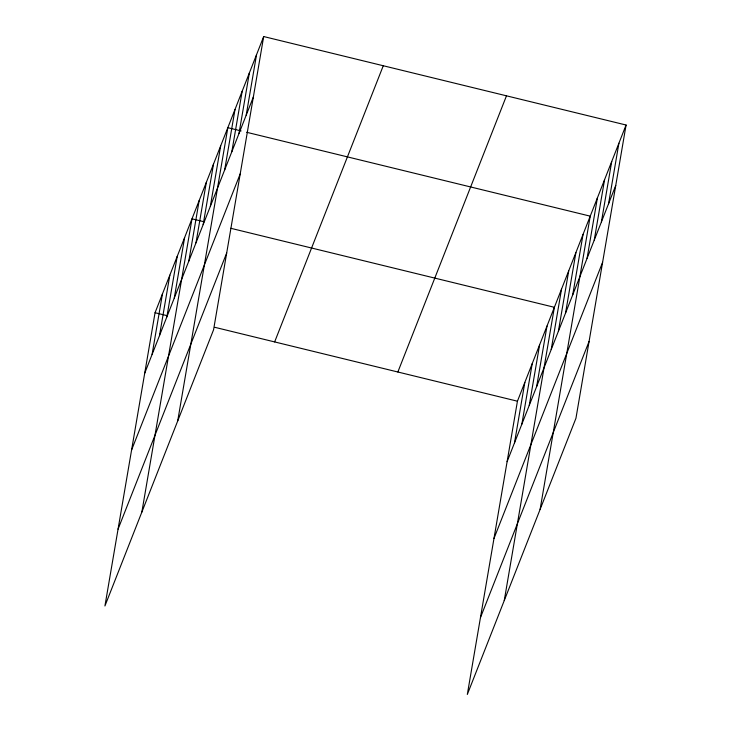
<?xml version="1.0" encoding="UTF-8"?>
<svg xmlns="http://www.w3.org/2000/svg" width="731" height="731" viewBox="0 0 731 731"><rect width="100%" height="100%" fill="white"/><g stroke="black" fill="none" stroke-linecap="round" stroke-linejoin="round"><path stroke-width="1.1" d="M263.681 36.55L155.054 312.722L104.926 605.981L213.562 329.8L263.681 36.55L626.074 125.019L575.946 418.278L467.319 694.45L517.438 401.2L626.074 125.019M152.103 354.407L162.446 293.944M159.495 335.63L169.83 275.167M166.878 316.852L177.213 256.38M174.27 298.074L184.605 237.602M141.86 512.075L191.988 218.825L204.168 221.795M188.826 261.068L199.161 200.596M195.99 242.838L206.325 182.366M203.163 224.609L213.498 164.146M210.336 206.38L220.671 145.917M177.706 420.937L227.834 127.687L241.12 130.931M224.673 169.93L235.007 109.458M231.837 151.701L242.18 91.229M239.01 133.471L249.344 73.009M246.183 115.242L256.517 54.779M514.496 442.885L524.831 382.414M521.879 424.108L532.214 363.636M529.262 405.321L539.606 344.858M536.655 386.544L546.989 326.081M504.253 600.553L554.372 307.294L230.74 228.282M551.211 349.537L561.545 289.074M558.383 331.307L568.718 270.845M565.547 313.078L575.882 252.615M572.72 294.858L583.055 234.386M540.099 509.416L590.228 216.157L246.658 132.284M587.057 258.399L597.391 197.937M594.23 240.17L604.564 179.707M601.394 221.941L611.728 161.478M608.567 203.721L618.901 143.249M144.72 373.194L253.346 97.013M131.589 450.013L240.216 173.841M118.056 529.162L226.692 252.981M274.646 341.916L383.272 65.744M397.856 371.997L506.482 95.825M507.104 461.663L615.74 185.491M493.973 538.482L602.6 262.31M480.45 617.631L589.076 341.459M155.054 312.722L167.235 315.701M214.85 327.324L517.438 401.2"/></g></svg>
